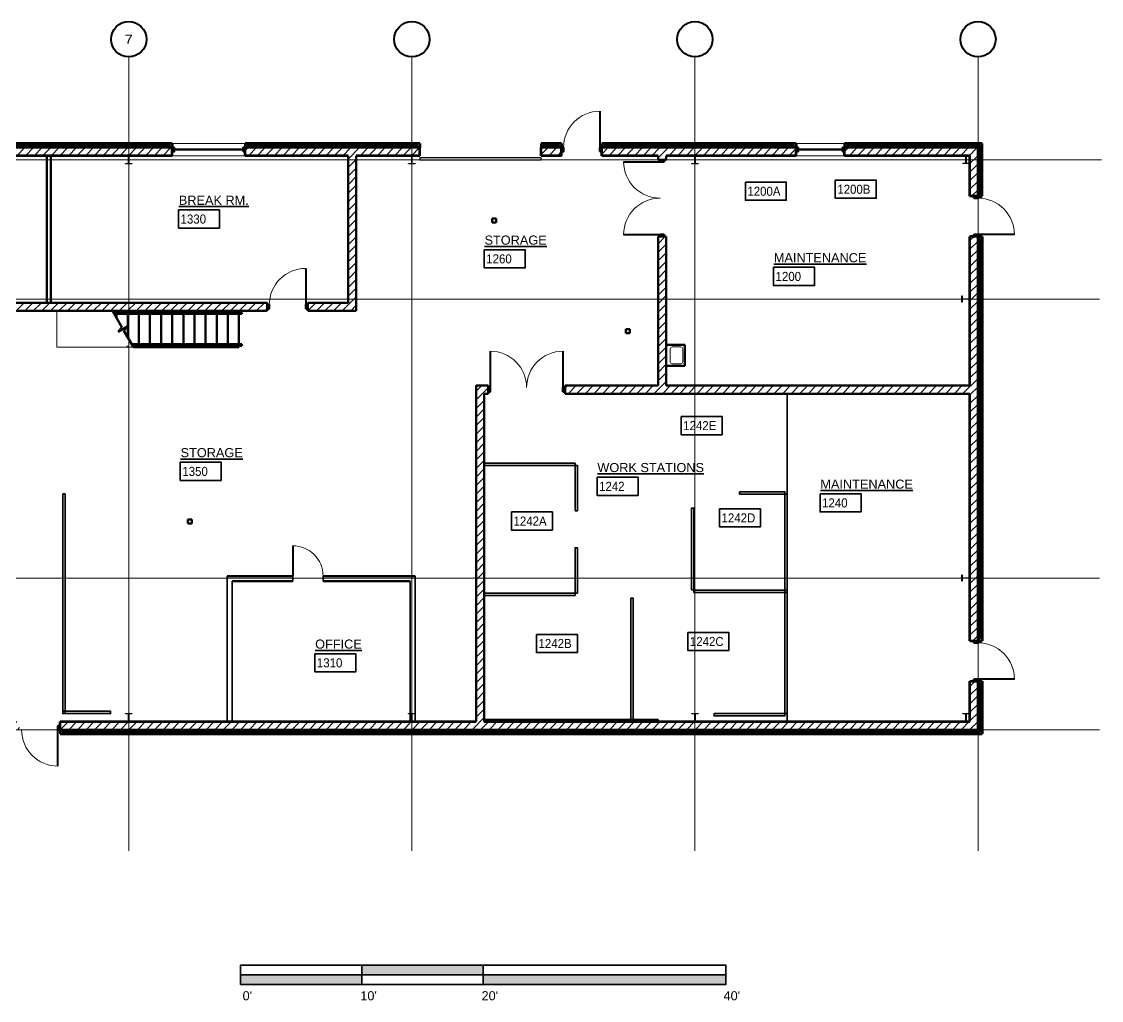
# Model space of a CAD drawing. Extents: x -149 to 2303, y -28 to 2441.
# Drawn here: x 1235 to 2303, y 1472 to 2441 of the extents above; entities that cross this region are included whole.
import ezdxf
from ezdxf.enums import TextEntityAlignment as Align

# ---------------------------------------------------------------- set-up
doc = ezdxf.new("R2010")
doc.units = 0
doc.header["$LTSCALE"] = 12
doc.header["$MEASUREMENT"] = 0
for name, color, linetype, lineweight in [('A-CTRL-FENC', 7, 'FENCELINE2', 35), ('A-DOOR', 5, 'Continuous', 25), ('A-DOOR-JAMB', 3, 'Continuous', 50), ('A-FLOR-IDEN', 5, 'Continuous', 35), ('A-FLOR-STRS', 3, 'Continuous', 50), ('A-GLAZ', 4, 'Continuous', 50), ('A-WALL-EXTR', 7, 'Continuous', 90), ('A-WALL-FULL', 54, 'Continuous', 50), ('A-WALL-TPTN', 50, 'Continuous', 50), ('G-ANNO-PATT', 9, 'Continuous', 15), ('G-ANNO-TEXT', 3, 'Continuous', 35), ('P-FIXT', 7, 'Continuous', 50), ('S-COLS-GRID', 60, 'Continuous', 9), ('S-COLS-IDEN', 60, 'Continuous', 9)]:
    doc.layers.add(name, color=color, linetype=linetype, lineweight=lineweight)
doc.layers.add('S-COLS', color=3, linetype='Continuous')
doc.styles.add('ARIAL-P', font='arial.ttf')
doc.styles.add('Header', font='arial.ttf', dxfattribs={"width": 1.15, "height": 0.1875})
doc.styles.add('Style-arial', font='arial.shx')
doc.linetypes.add('FENCELINE2', pattern='A,0.25,-0.1,[132,ltypeshp.shx,S=0.1,R=0,X=-0.1,Y=0],-0.1,1', length=1.45)

# ---------------------------------------------------------------- blocks, each defined once
blk = doc.blocks.new('w 8x24')
for p, q in [((-3.2, 3.6), (-3.2, 4)), ((-3.2, 4), (3.2, 4)), ((-0.6, 3.6), (-3.2, 3.6)), ((-0.1, -3.1), (-0.1, 3.1)), ((0.1, 3.1), (0.1, -3.1)), ((3.2, 3.6), (0.6, 3.6)), ((3.2, 4), (3.2, 3.6)), ((-3.2, -4), (-3.2, -3.6)), ((-3.2, -3.6), (-0.6, -3.6)), ((3.2, -4), (-3.2, -4)), ((0.6, -3.6), (3.2, -3.6)), ((3.2, -3.6), (3.2, -4))]:
    blk.add_line(p, q)
for centre, start, end in [((-0.6, 3.1), 360, 90), ((0.6, 3.1), 90, 180), ((-0.6, -3.1), 270, 0), ((0.6, -3.1), 180, 270)]:
    blk.add_arc(centre, 0.475, start, end)
blk = doc.blocks.new('cbub')
at = {"lineweight": 40}
blk.add_circle((0, 0), 0.364, dxfattribs=at)
at = {"lineweight": 9, "style": 'Header', "width": 1.15}
blk.add_attdef('COL', text='', height=0.188, dxfattribs=at).set_placement((0.001, 0.001), align=Align.MIDDLE_CENTER)
blk = doc.blocks.new('ashng')
at = {"lineweight": 40}
blk.add_line((0, 1), (0, 0), dxfattribs=at)
at = {"lineweight": 9}
blk.add_arc((0, 0), 1, 0, 90, dxfattribs=at)
blk = doc.blocks.new('fd')
for p, q in [((-2, 2), (-2, -2)), ((-2, 2), (2, 2)), ((2, 2), (2, -2)), ((-2, -2), (2, -2))]:
    blk.add_line(p, q)
at = {"lineweight": 20}
blk.add_line((0, 2), (0, 2), dxfattribs=at)
blk.add_ellipse((0, 0), major_axis=(1.45, 1.45), ratio=1, start_param=5.497787, end_param=11.780972, dxfattribs=at)
blk = doc.blocks.new('wbox')
for p, q in [((-10.3, -18.6), (-10.3, 0)), ((-10.3, 0), (10.3, 0)), ((10.3, -18.6), (10.3, 0)), ((10.3, -18.6), (-10.3, -18.6))]:
    blk.add_line(p, q)
at = {"lineweight": 20}
for p, q in [((-8.3, -14.7), (-8.3, -5.9)), ((-6.5, -4.1), (6.5, -4.1)), ((8.3, -5.9), (8.3, -14.7)), ((6.5, -16.6), (-6.5, -16.6))]:
    blk.add_line(p, q, dxfattribs=at)
for centre, start, end in [((-6.5, -5.9), 90, 180), ((6.5, -5.9), 0, 90), ((-6.5, -14.7), 180, 270), ((6.5, -14.7), 270, 360)]:
    blk.add_arc(centre, 1.81, start, end, dxfattribs=at)
blk = doc.blocks.new('RMNO_1')
at = {"layer": 'A-FLOR-IDEN', "flags": 128}
blk.add_lwpolyline([(-27, 12), (-27, -12), (27, -12), (27, 12)], close=True, dxfattribs=at)
at = {"layer": 'A-FLOR-IDEN', "style": 'Style-arial', "width": 0.9}
blk.add_attdef('RMNO_1_2853', text='', height=12, dxfattribs=at).set_placement((-24.3, 0), align=Align.MIDDLE_LEFT)

msp = doc.modelspace()

# ---------------------------------------------------------------- hatches: boundary and pattern name
at = {"layer": 'G-ANNO-PATT', "lineweight": 9}
h = msp.add_hatch(dxfattribs=at)
h.set_pattern_fill('ANSI31', color=256, scale=48, style=0)
h.paths.add_polyline_path([(810, 1747.965), (486, 1747.965), (486, 1892.465), (478, 1892.465), (478, 1739.965), (1233, 1739.965), (1233, 1747.965), (818, 1747.965), (818, 2094.465), (486.5, 2094.465), (486.5, 2086.465), (810, 2086.465)])
h.paths.add_polyline_path([(1072, 2307.965), (1072, 2315.965), (998, 2315.965), (998, 2307.965)])
h.paths.add_polyline_path([(1112, 2315.965), (1112, 2307.965), (1172, 2307.965), (1172, 2315.965)])
h.paths.add_polyline_path([(1220, 2315.965), (1220, 2307.965), (1384, 2307.965), (1384, 2315.965)])
h.paths.add_polyline_path([(1478, 2154.465), (1478, 2162.465), (1164.5, 2162.465), (1164.5, 2154.465)])
h = msp.add_hatch(dxfattribs=at)
h.set_pattern_fill('ANSI31', color=256, scale=48, style=0)
h.paths.add_polyline_path([(1456, 2315.965), (1456, 2307.965), (1558, 2307.965), (1558, 2162.465), (1518, 2162.465), (1518, 2154.465), (1566, 2154.465), (1566, 2307.965), (1629, 2307.965), (1629, 2315.965)])
h.paths.add_polyline_path([(1769, 2307.965), (1769, 2315.965), (1749, 2315.965), (1749, 2307.965)])
h.paths.add_polyline_path([(1864.5, 2307.965), (1864.5, 2303.965), (1872.5, 2303.965), (1872.5, 2307.965), (2001, 2307.965), (2001, 2315.965), (1809, 2315.965), (1809, 2307.965)])
h.paths.add_polyline_path([(2173, 2307.965), (2173, 2267.965), (2181, 2267.965), (2181, 2315.965), (2049, 2315.965), (2049, 2307.965)])
h.paths.add_polyline_path([(1872.5, 2080.465), (1872.5, 2227.965), (1864.5, 2227.965), (1864.5, 2080.465), (1772.5, 2080.465), (1772.5, 2072.465), (2173, 2072.465), (2173, 1827.965), (2181, 1827.965), (2181, 2227.965), (2173, 2227.965), (2173, 2080.465)])
h.paths.add_polyline_path([(1692.5, 1747.965), (1692.5, 2072.465), (1696.5, 2072.465), (1696.5, 2080.465), (1684.5, 2080.465), (1684.5, 1747.965), (1273, 1747.965), (1273, 1739.965), (2181, 1739.965), (2181, 1787.965), (2173, 1787.965), (2173, 1747.965)])
at = {"layer": 'G-ANNO-TEXT'}
h = msp.add_hatch(color=256, dxfattribs=at)
h.paths.add_polyline_path([(1451.594488, 1487.921128), (1571.594488, 1487.921128), (1571.594488, 1497.521128), (1451.594488, 1497.521128)])
h.paths.add_polyline_path([(1571.594488, 1497.521128), (1691.594488, 1497.521128), (1691.594488, 1507.121128), (1571.594488, 1507.121128)])
h.paths.add_polyline_path([(1691.594488, 1487.921128), (1931.594488, 1487.921128), (1931.594488, 1497.521128), (1691.594488, 1497.521128)])

# ---------------------------------------------------------------- linework, layer by layer
at = {"layer": 'A-CTRL-FENC', "lineweight": 35}
msp.add_line((1992.25, 2072.465), (1992.25, 1747.965), dxfattribs=at)
at = {"layer": 'A-DOOR'}
msp.add_lwpolyline([(1629, 2303.965), (1749, 2303.965), (1749, 2305.965), (1629, 2305.965)], close=True, dxfattribs=at)
at = {"layer": 'A-DOOR-JAMB'}
for points in [[(1384, 2311.965), (1386, 2311.965), (1386, 2315.965), (1384, 2315.965)], [(1454, 2311.965), (1456, 2311.965), (1456, 2315.965), (1454, 2315.965)], [(1769, 2311.965), (1771, 2311.965), (1771, 2315.965), (1769, 2315.965)], [(1807, 2311.965), (1809, 2311.965), (1809, 2315.965), (1807, 2315.965)], [(2001, 2311.965), (2003, 2311.965), (2003, 2315.965), (2001, 2315.965)], [(2047, 2311.965), (2049, 2311.965), (2049, 2315.965), (2047, 2315.965)], [(1870.5, 2301.965), (1870.5, 2303.965), (1866.5, 2303.965), (1866.5, 2301.965)], [(2181, 2265.965), (2181, 2267.965), (2177, 2267.965), (2177, 2265.965)], [(1870.5, 2227.965), (1870.5, 2229.965), (1866.5, 2229.965), (1866.5, 2227.965)], [(2181, 2227.965), (2181, 2229.965), (2177, 2229.965), (2177, 2227.965)], [(1478, 2156.465), (1480, 2156.465), (1480, 2160.465), (1478, 2160.465)], [(1516, 2156.465), (1518, 2156.465), (1518, 2160.465), (1516, 2160.465)], [(1696.5, 2074.465), (1698.5, 2074.465), (1698.5, 2078.465), (1696.5, 2078.465)], [(1770.5, 2074.465), (1772.5, 2074.465), (1772.5, 2078.465), (1770.5, 2078.465)], [(2181, 1825.965), (2181, 1827.965), (2177, 1827.965), (2177, 1825.965)], [(2181, 1787.965), (2181, 1789.965), (2177, 1789.965), (2177, 1787.965)], [(1271, 1739.965), (1273, 1739.965), (1273, 1743.965), (1271, 1743.965)]]:
    msp.add_lwpolyline(points, close=True, dxfattribs=at)
at = {"layer": 'A-FLOR-STRS', "lineweight": 9}
for p, q in [((1270, 2154.465), (1270, 2118.465)), ((1270, 2118.465), (1345.65961, 2118.465))]:
    msp.add_line(p, q, dxfattribs=at)
at = {"layer": 'A-FLOR-STRS'}
for p, q in [((1334.290426, 2138.157003), (1324.875, 2154.465)), ((1453, 2152.965), (1325.741025, 2152.965)), ((1453, 2151.465), (1326.607051, 2151.465)), ((1329, 2154.465), (1329, 2152.965)), ((1329, 2151.465), (1329, 2147.32029)), ((1340, 2154.465), (1340, 2152.965)), ((1340, 2151.465), (1340, 2128.267732)), ((1351, 2154.465), (1351, 2152.965)), ((1351, 2151.465), (1351, 2121.465)), ((1362, 2154.465), (1362, 2152.965)), ((1362, 2151.465), (1362, 2121.465)), ((1373, 2154.465), (1373, 2152.965)), ((1373, 2151.465), (1373, 2121.465)), ((1384, 2154.465), (1384, 2152.965)), ((1384, 2151.465), (1384, 2121.465)), ((1395, 2154.465), (1395, 2152.965)), ((1395, 2151.465), (1395, 2121.465)), ((1406, 2154.465), (1406, 2152.965)), ((1406, 2151.465), (1406, 2121.465)), ((1417, 2154.465), (1417, 2152.965)), ((1417, 2151.465), (1417, 2121.465)), ((1428, 2154.465), (1428, 2152.965)), ((1428, 2151.465), (1428, 2121.465)), ((1439, 2154.465), (1439, 2152.965)), ((1439, 2151.465), (1439, 2121.465)), ((1450, 2154.465), (1450, 2152.965)), ((1450, 2151.465), (1450, 2121.465)), ((1453, 2152.965), (1453, 2151.465)), ((1330.504165, 2133.715), (1340.030445, 2139.215)), ((1330.504165, 2133.715), (1334.290426, 2138.157003)), ((1336.244183, 2134.772997), (1340.030445, 2139.215)), ((1345.65961, 2118.465), (1336.244183, 2134.772997)), ((1340, 2119.965), (1340, 2118.465)), ((1453, 2121.465), (1343.927559, 2121.465)), ((1453, 2119.965), (1344.793584, 2119.965)), ((1450, 2118.465), (1345.65961, 2118.465)), ((1351, 2119.965), (1351, 2118.465)), ((1362, 2119.965), (1362, 2118.465)), ((1373, 2119.965), (1373, 2118.465)), ((1384, 2119.965), (1384, 2118.465)), ((1395, 2119.965), (1395, 2118.465)), ((1406, 2119.965), (1406, 2118.465)), ((1417, 2119.965), (1417, 2118.465)), ((1428, 2119.965), (1428, 2118.465)), ((1439, 2119.965), (1439, 2118.465)), ((1450, 2119.965), (1450, 2118.465)), ((1453, 2121.465), (1453, 2119.965))]:
    msp.add_line(p, q, dxfattribs=at)
at = {"layer": 'A-GLAZ'}
for p, q in [((1386, 2313.965), (1454, 2313.965)), ((2003, 2313.965), (2047, 2313.965))]:
    msp.add_line(p, q, dxfattribs=at)
at = {"layer": 'A-WALL-EXTR'}
for p, q in [((1384, 2319.965), (1220, 2319.965)), ((1382, 2317.965), (1222, 2317.965)), ((1382, 2317.965), (1382, 2315.965)), ((1384, 2319.965), (1384, 2315.965)), ((1629, 2319.965), (1456, 2319.965)), ((1456, 2319.965), (1456, 2315.965)), ((1627, 2317.965), (1458, 2317.965)), ((1458, 2317.965), (1458, 2315.965)), ((1627, 2317.965), (1627, 2315.965)), ((1629, 2319.965), (1629, 2315.965)), ((1769, 2319.965), (1749, 2319.965)), ((1749, 2319.965), (1749, 2315.965)), ((1767, 2317.965), (1751, 2317.965)), ((1751, 2317.965), (1751, 2315.965)), ((1767, 2317.965), (1767, 2315.965)), ((1769, 2319.965), (1769, 2315.965)), ((1809, 2319.965), (1809, 2315.965)), ((2001, 2319.965), (1809, 2319.965)), ((1811, 2317.965), (1811, 2315.965)), ((1999, 2317.965), (1811, 2317.965)), ((1999, 2317.965), (1999, 2315.965)), ((2001, 2319.965), (2001, 2315.965)), ((2185, 2319.965), (2049, 2319.965)), ((2049, 2319.965), (2049, 2315.965)), ((2183, 2317.965), (2051, 2317.965)), ((2051, 2317.965), (2051, 2315.965)), ((2183, 2269.965), (2183, 2317.965)), ((2185, 2267.965), (2185, 2319.965)), ((1384, 2315.965), (1220, 2315.965)), ((1384, 2307.965), (1220, 2307.965)), ((1384, 2307.965), (1384, 2315.965)), ((1456, 2307.965), (1456, 2315.965)), ((1629, 2315.965), (1456, 2315.965)), ((1558, 2307.965), (1456, 2307.965)), ((1629, 2307.965), (1566, 2307.965)), ((1629, 2307.965), (1629, 2315.965)), ((1749, 2307.965), (1749, 2315.965)), ((1769, 2315.965), (1749, 2315.965)), ((1769, 2307.965), (1749, 2307.965)), ((1769, 2307.965), (1769, 2315.965)), ((1809, 2307.965), (1809, 2315.965)), ((2001, 2315.965), (1809, 2315.965)), ((1864.5, 2307.965), (1809, 2307.965)), ((2001, 2307.965), (1872.5, 2307.965)), ((2001, 2307.965), (2001, 2315.965)), ((2181, 2315.965), (2049, 2315.965)), ((2049, 2307.965), (2049, 2315.965)), ((2173, 2307.965), (2049, 2307.965)), ((2173, 2267.965), (2173, 2307.965)), ((2181, 2267.965), (2181, 2315.965)), ((2181, 2267.965), (2173, 2267.965)), ((2181, 2269.965), (2183, 2269.965)), ((2181, 2267.965), (2185, 2267.965)), ((2181, 2227.965), (2173, 2227.965)), ((2173, 2080.465), (2173, 2227.965)), ((2181, 1827.965), (2181, 2227.965)), ((2181, 2227.965), (2185, 2227.965)), ((2181, 2225.965), (2183, 2225.965)), ((2183, 2225.965), (2183, 1829.965)), ((2185, 2227.965), (2185, 1827.965)), ((2173, 1827.965), (2173, 2072.465)), ((2173, 1827.965), (2181, 1827.965)), ((2181, 1829.965), (2183, 1829.965)), ((2181, 1827.965), (2185, 1827.965)), ((2173, 1747.965), (2173, 1787.965)), ((2173, 1787.965), (2181, 1787.965)), ((2181, 1739.965), (2181, 1787.965)), ((2181, 1787.965), (2185, 1787.965)), ((2181, 1785.965), (2183, 1785.965)), ((2183, 1785.965), (2183, 1737.965)), ((2185, 1787.965), (2185, 1735.965)), ((1273, 1739.965), (1273, 1747.965)), ((1273, 1747.965), (1684.5, 1747.965)), ((1692.5, 1747.965), (2173, 1747.965)), ((1273, 1739.965), (2181, 1739.965)), ((1273, 1739.965), (1273, 1735.965)), ((1273, 1735.965), (2185, 1735.965)), ((1275, 1739.965), (1275, 1737.965)), ((1275, 1737.965), (2183, 1737.965))]:
    msp.add_line(p, q, dxfattribs=at)
at = {"layer": 'A-WALL-EXTR', "lineweight": 9}
for p, q in [((1456, 2319.965), (1384, 2319.965)), ((2049, 2319.965), (2001, 2319.965)), ((1384, 2307.965), (1456, 2307.965)), ((2001, 2307.965), (2049, 2307.965))]:
    msp.add_line(p, q, dxfattribs=at)
at = {"layer": 'A-WALL-FULL'}
for p, q in [((1260, 2162.465), (1260, 2307.965)), ((1264, 2162.465), (1264, 2307.965)), ((1558, 2162.465), (1558, 2307.965)), ((1566, 2154.465), (1566, 2307.965)), ((1864.5, 2303.965), (1864.5, 2307.965)), ((1872.5, 2303.965), (1872.5, 2307.965)), ((1872.5, 2303.965), (1864.5, 2303.965)), ((1864.5, 2080.465), (1864.5, 2227.965)), ((1872.5, 2227.965), (1864.5, 2227.965)), ((1872.5, 2080.465), (1872.5, 2227.965)), ((1164.5, 2162.465), (1478, 2162.465)), ((1478, 2154.465), (1478, 2162.465)), ((1518, 2154.465), (1518, 2162.465)), ((1518, 2162.465), (1558, 2162.465)), ((1164.5, 2154.465), (1478, 2154.465)), ((1518, 2154.465), (1566, 2154.465)), ((1684.5, 1747.965), (1684.5, 2080.465)), ((1684.5, 2080.465), (1696.5, 2080.465)), ((1692.5, 1747.965), (1692.5, 2072.465)), ((1692.5, 2072.465), (1696.5, 2072.465)), ((1696.5, 2072.465), (1696.5, 2080.465)), ((1772.5, 2072.465), (1772.5, 2080.465)), ((1772.5, 2080.465), (1864.5, 2080.465)), ((1772.5, 2072.465), (2173, 2072.465)), ((1872.5, 2080.465), (2173, 2080.465)), ((1438.245, 1891.965), (1503.245, 1891.965)), ((1533.245, 1891.965), (1624.245, 1891.965)), ((1443.245, 1886.965), (1503.245, 1886.965)), ((1533.245, 1886.965), (1619.245, 1886.965))]:
    msp.add_line(p, q, dxfattribs=at)
at = {"layer": 'A-WALL-FULL', "lineweight": 35}
for p, q in [((1438.245, 1748.365), (1438.245, 1891.965)), ((1503.245, 1886.965), (1503.245, 1891.965)), ((1533.245, 1886.965), (1533.245, 1891.965)), ((1624.245, 1748.365), (1624.245, 1891.965)), ((1443.245, 1748.365), (1443.245, 1886.965)), ((1619.245, 1748.365), (1619.245, 1886.965))]:
    msp.add_line(p, q, dxfattribs=at)
at = {"layer": 'A-WALL-TPTN', "lineweight": 35}
for points in [[(1782.5, 2001.465), (1692.5, 2001.465), (1692.5, 2003.715), (1782.5, 2003.715)], [(1782.5, 1956.465), (1784.75, 1956.465), (1784.75, 2001.465), (1782.5, 2001.465)], [(1275.778117, 1973.215), (1278.028117, 1973.215), (1278.028117, 1755.965), (1275.778117, 1755.965)], [(1945, 1975.395), (1990, 1975.395), (1990, 1973.145), (1945, 1973.145)], [(1990, 1973.145), (1992.25, 1973.145), (1992.25, 1755.895), (1990, 1755.895)], [(1897.75, 1878.3325), (1900, 1878.3325), (1900, 1959.3325), (1897.75, 1959.3325)], [(1782.5, 1875.09), (1784.75, 1875.09), (1784.75, 1920.09), (1782.5, 1920.09)], [(1692.5, 1872.84), (1782.5, 1872.84), (1782.5, 1875.09), (1692.5, 1875.09)], [(1837.5, 1870.215), (1839.75, 1870.215), (1839.75, 1747.965), (1837.5, 1747.965)], [(1992.25, 1878.145), (1900, 1878.145), (1900, 1875.895), (1992.25, 1875.895)], [(1275.778117, 1758.215), (1323.028117, 1758.215), (1323.028117, 1755.965), (1275.778117, 1755.965)], [(1990, 1755.895), (1920, 1755.895), (1920, 1753.645), (1990, 1753.645)], [(1864.75, 1750.215), (1692.5, 1750.215), (1692.5, 1747.965), (1864.75, 1747.965)]]:
    msp.add_lwpolyline(points, close=True, dxfattribs=at)
at = {"layer": 'G-ANNO-TEXT'}
for points in [[(1451.594488, 1487.921128), (1931.594488, 1487.921128), (1931.594488, 1507.121128), (1451.594488, 1507.121128)], [(1571.594488, 1497.521128), (1691.594488, 1497.521128), (1691.594488, 1507.121128), (1571.594488, 1507.121128)], [(1451.594488, 1487.921128), (1571.594488, 1487.921128), (1571.594488, 1497.521128), (1451.594488, 1497.521128)], [(1691.594488, 1487.921128), (1931.594488, 1487.921128), (1931.594488, 1497.521128), (1691.594488, 1497.521128)]]:
    msp.add_lwpolyline(points, close=True, dxfattribs=at)
at = {"layer": 'S-COLS-GRID'}
for p, q in [((1341, 1619.965), (1341, 2405.703718)), ((1621, 1619.965), (1621, 2405.703718)), ((1901, 1619.965), (1901, 2405.703718)), ((2181, 1619.965), (2181, 2405.703718)), ((2303.038035, 2304), (-114, 2304)), ((2301, 2165.965), (441, 2165.965)), ((2301, 1889.965), (441, 1889.965)), ((2301, 1739.965), (441, 1739.965))]:
    msp.add_line(p, q, dxfattribs=at)

# ---------------------------------------------------------------- block references
at = {"layer": 'A-DOOR', "yscale": 36, "zscale": 36}
for p, xscale in [((1807, 2315.965), -36), ((1516, 2160.465), -36), ((1698.50018, 2078.465), 36), ((1770.5, 2078.465), -36)]:
    msp.add_blockref('ashng', p, dxfattribs=dict(at, xscale=xscale))
for p, xscale, rotation in [((1866.5, 2301.965), -36, 90), ((1866.5, 2229.96518), 36, 90), ((2180.999824, 2229.965), -36, 270.0000289467005), ((2180.999824, 1789.965), -36, 270.0000289467005), ((1271, 1739.965), 36, 180)]:
    msp.add_blockref('ashng', p, dxfattribs=dict(at, xscale=xscale, rotation=rotation))
at = {"layer": 'A-DOOR', "lineweight": 35, "xscale": 30, "yscale": 30, "zscale": 30}
msp.add_blockref('ashng', (1503.245075, 1891.964919), dxfattribs=at)
at = {"layer": 'A-FLOR-IDEN'}
ref = msp.add_blockref('RMNO_1', (1971.110828, 2272.821153), dxfattribs=dict(at, xscale=0.75, yscale=0.75, zscale=0.75))
ref.add_attrib('RMNO_1_2853', '1200A', dxfattribs={"layer": '0', "height": 9, "style": 'Style-arial', "width": 0.900002}).set_placement((1952.881984, 2272.795465), align=Align.MIDDLE_LEFT)
ref = msp.add_blockref('RMNO_1', (2060.067488, 2274.789058), dxfattribs=dict(at, xscale=0.75, yscale=0.75, zscale=0.75))
ref.add_attrib('RMNO_1_2853', '1200B', dxfattribs={"layer": '0', "height": 9, "style": 'Style-arial', "width": 0.900002}).set_placement((2041.838644, 2274.76337), align=Align.MIDDLE_LEFT)
ref = msp.add_blockref('RMNO_1', (1410.493486, 2245.326084), dxfattribs=dict(at, xscale=0.75, yscale=0.75, zscale=0.75))
ref.add_attrib('RMNO_1_2853', '1330', dxfattribs={"layer": '0', "height": 9, "style": 'Style-arial', "width": 0.900002}).set_placement((1392.264642, 2245.300397), align=Align.MIDDLE_LEFT)
ref = msp.add_blockref('RMNO_1', (1712.845707, 2205.935555), dxfattribs=dict(at, xscale=0.75, yscale=0.75, zscale=0.75))
ref.add_attrib('RMNO_1_2853', '1260', dxfattribs={"layer": '0', "height": 9, "style": 'Style-arial', "width": 0.900002}).set_placement((1694.616864, 2205.909867), align=Align.MIDDLE_LEFT)
ref = msp.add_blockref('RMNO_1', (1999.012363, 2188.529237), dxfattribs=dict(at, xscale=0.75, yscale=0.75, zscale=0.75))
ref.add_attrib('RMNO_1_2853', '1200', dxfattribs={"layer": '0', "height": 9, "style": 'Style-arial', "width": 0.900002}).set_placement((1980.783519, 2188.50355), align=Align.MIDDLE_LEFT)
ref = msp.add_blockref('RMNO_1', (1907.627391, 2040.9025), dxfattribs=dict(at, xscale=0.75, yscale=0.75, zscale=0.75))
ref.add_attrib('RMNO_1_2853', '1242E', dxfattribs={"layer": '0', "height": 9, "style": 'Style-arial', "width": 0.900002}).set_placement((1889.398548, 2040.876813), align=Align.MIDDLE_LEFT)
ref = msp.add_blockref('RMNO_1', (1412.229594, 1995.599646), dxfattribs=dict(at, xscale=0.75, yscale=0.75, zscale=0.75))
ref.add_attrib('RMNO_1_2853', '1350', dxfattribs={"layer": '0', "height": 9, "style": 'Style-arial', "width": 0.900002}).set_placement((1394.00075, 1995.573959), align=Align.MIDDLE_LEFT)
ref = msp.add_blockref('RMNO_1', (1824.446609, 1980.861279), dxfattribs=dict(at, xscale=0.75, yscale=0.75, zscale=0.75))
ref.add_attrib('RMNO_1_2853', '1242', dxfattribs={"layer": '0', "height": 9, "style": 'Style-arial', "width": 0.900002}).set_placement((1806.217765, 1980.835592), align=Align.MIDDLE_LEFT)
ref = msp.add_blockref('RMNO_1', (2045.037865, 1964.441473), dxfattribs=dict(at, xscale=0.75, yscale=0.75, zscale=0.75))
ref.add_attrib('RMNO_1_2853', '1240', dxfattribs={"layer": '0', "height": 9, "style": 'Style-arial', "width": 0.900002}).set_placement((2026.809021, 1964.415785), align=Align.MIDDLE_LEFT)
ref = msp.add_blockref('RMNO_1', (1739.807794, 1946.441473), dxfattribs=dict(at, xscale=0.75, yscale=0.75, zscale=0.75))
ref.add_attrib('RMNO_1_2853', '1242A', dxfattribs={"layer": '0', "height": 9, "style": 'Style-arial', "width": 0.900002}).set_placement((1721.57895, 1946.415785), align=Align.MIDDLE_LEFT)
ref = msp.add_blockref('RMNO_1', (1945.565449, 1949.569932), dxfattribs=dict(at, xscale=0.75, yscale=0.75, zscale=0.75))
ref.add_attrib('RMNO_1_2853', '1242D', dxfattribs={"layer": '0', "height": 9, "style": 'Style-arial', "width": 0.900002}).set_placement((1927.336606, 1949.544244), align=Align.MIDDLE_LEFT)
ref = msp.add_blockref('RMNO_1', (1764.53228, 1825.306501), dxfattribs=dict(at, xscale=0.75, yscale=0.75, zscale=0.75))
ref.add_attrib('RMNO_1_2853', '1242B', dxfattribs={"layer": '0', "height": 9, "style": 'Style-arial', "width": 0.900002}).set_placement((1746.303437, 1825.280813), align=Align.MIDDLE_LEFT)
ref = msp.add_blockref('RMNO_1', (1914.265116, 1827.288089), dxfattribs=dict(at, xscale=0.75, yscale=0.75, zscale=0.75))
ref.add_attrib('RMNO_1_2853', '1242C', dxfattribs={"layer": '0', "height": 9, "style": 'Style-arial', "width": 0.900002}).set_placement((1896.036272, 1827.262402), align=Align.MIDDLE_LEFT)
ref = msp.add_blockref('RMNO_1', (1545.333584, 1806.175243), dxfattribs=dict(at, xscale=0.75, yscale=0.75, zscale=0.75))
ref.add_attrib('RMNO_1_2853', '1310', dxfattribs={"layer": '0', "height": 9, "style": 'Style-arial', "width": 0.900002}).set_placement((1527.104741, 1806.149556), align=Align.MIDDLE_LEFT)
at = {"layer": 'P-FIXT'}
for p in [(1702.5, 2243.965), (1834.5, 2134.465)]:
    msp.add_blockref('fd', p, dxfattribs=at)
at = {"layer": 'P-FIXT', "rotation": 90}
msp.add_blockref('wbox', (1872.5, 2110.465), dxfattribs=at)
at = {"layer": 'P-FIXT', "xscale": -1}
msp.add_blockref('fd', (1401.5, 1945.965), dxfattribs=at)
at = {"layer": 'S-COLS'}
for p, rotation in [((1341, 2304), 180), ((1621, 2304), 180), ((1901, 2304), 180), ((2169.035, 2304.148567), 180), ((2169.035, 2166.113567), 270), ((2169.035, 1890.113567), 270), ((1341, 1751.93), 180), ((1621, 1751.93), 180), ((1901, 1751.93), 180), ((2169.035, 1752.078567), 180)]:
    msp.add_blockref('w 8x24', p, dxfattribs=dict(at, rotation=rotation))
at = {"layer": 'S-COLS-IDEN', "xscale": 48, "yscale": 48, "zscale": 48}
msp.add_blockref('cbub', (1341, 2423.193777), dxfattribs=at).add_auto_attribs({'COL': '7'})
for p in [(1621, 2423.193777), (1901, 2423.193777), (2181, 2423.193777)]:
    msp.add_blockref('cbub', p, dxfattribs=at)

# ---------------------------------------------------------------- texts
at = {"layer": 'A-FLOR-IDEN', "style": 'Style-arial'}
for s, p in [('%%uBREAK RM.', (1390.546717, 2263.85054)), ('%%uSTORAGE', (1692.898938, 2224.46001)), ('%%uMAINTENANCE', (1979.065594, 2207.053692)), ('%%uSTORAGE', (1392.282825, 2014.124102)), ('%%uWORK STATIONS', (1804.49984, 1999.385734)), ('%%uMAINTENANCE', (2025.091096, 1982.965928)), ('%%uOFFICE', (1525.386815, 1824.699698))]:
    msp.add_text(s, height=9, dxfattribs=at).set_placement(p, align=Align.MIDDLE_LEFT)
at = {"layer": 'G-ANNO-TEXT', "char_height": 9, "width": 29.7978125, "attachment_point": 2, "style": 'ARIAL-P'}
for s, insert in [("0'", (1458.269466, 1481.219375)), ("10'", (1578.197999, 1481.219375)), ("20'", (1698.126537, 1481.219375)), ("40'", (1937.490225, 1481.219375))]:
    msp.add_mtext(s, dxfattribs=dict(at, insert=insert))

doc.saveas('drawing.dxf')
